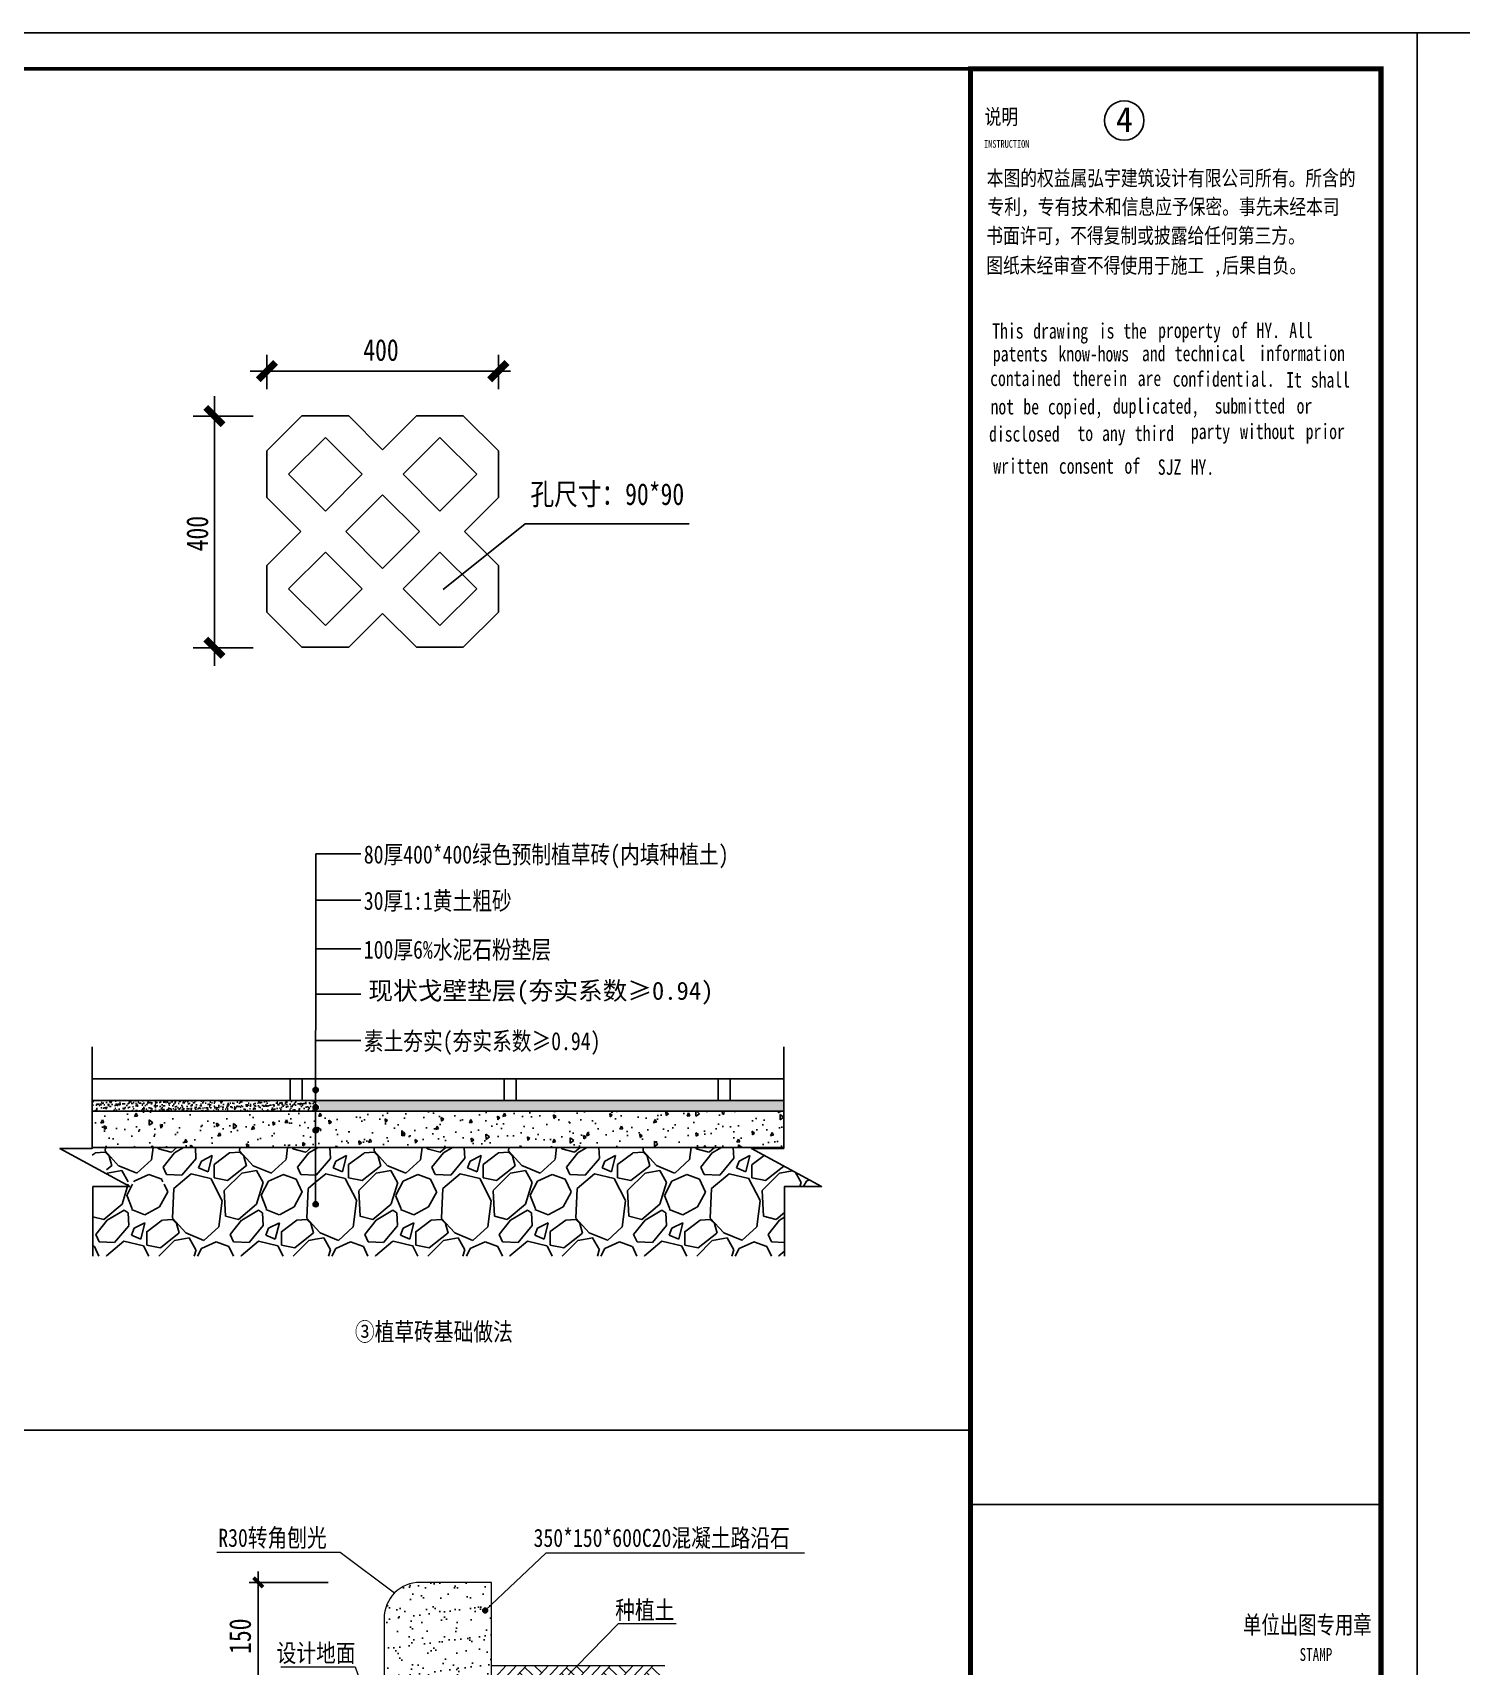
# Model space of a CAD drawing. Header units: inches. Extents: x -2316 to 955, y -265 to 742.
# Drawn here: x -1319.9 to -1122.4, y -70.7 to 155.1 of the extents above; entities that cross this region are included whole.
import ezdxf

# ---------------------------------------------------------------- set-up
doc = ezdxf.new("R2010")
doc.units = ezdxf.units.IN
doc.header["$LTSCALE"] = 1000
doc.header["$MEASUREMENT"] = 0
for name, color, linetype in [('0zd', 255, 'Continuous'), ('sbddd', 7, 'Continuous'), ('文字和字符', 7, 'Continuous')]:
    doc.layers.add(name, color=color, linetype=linetype)
doc.styles.add('-宋体', font='', dxfattribs={"width": 0.8})
doc.styles.add('DIM_FONT', font='SIMPLEX.shx', dxfattribs={"width": 0.8})
doc.styles.add('HTZ', font='simhei.ttf', dxfattribs={"width": 0.55})
doc.styles.get("Standard").update_dxf_attribs({"font": ''})
doc.styles.add('宋体', font='', dxfattribs={"width": 0.8})
doc.styles.add('样式 2', font='')
doc.styles.get('-宋体').set_extended_font_data('SimSun')
doc.styles.get('Standard').set_extended_font_data('SimSun')
doc.styles.get('宋体').set_extended_font_data('SimSun')
doc.styles.get('样式 2').set_extended_font_data('SimSun')
doc.dimstyles.new('ISO-25', dxfattribs={"dimtxt": 2.5, "dimasz": 2.5, "dimexe": 1.25, "dimexo": 0.625, "dimtad": 1, "dimtxsty": 'Standard', "dimblk": 'ARCHTICK', "dimcen": 2.5, "dimadec": 0, "dimazin": 0, "dimtfac": 1, "dimtmove": 0, "dimatfit": 3, "dimldrblk": 'ARCHTICK', "dimfxl": 1.25, "dimarcsym": 0})
pattern_1 = [(82.5, (-1266.9868, -42.6651), (-0.5548646, 0.519733), [0, -0.5994217, 0, -0.670406, 0, -0.640829]), (52.5, (-1266.9868, -42.6651), (-0.293455, 1.280467), [0, -0.323372, 0, -0.540268, 0, -0.207037]), (12.5, (-1267.3298, -43.00806), (0.866807, 0.869963), [0, -0.197178, 0, -0.7098415, 0, -0.9267375]), (2.5, (-1267.3298, -43.0081), (0.593523, 1.083006), [0, -0.098589, 0, -0.4653405, 0, -0.532381])]
pattern_2 = [(95, (-1266.9868, -42.665), (3.62513, 3.04185), [0.49295, -5.4224]), (40, (-1266.987, -42.665), (-4.1407, 2.851), [0.39436, -4.33792]), (145.4514, (-1266.6847, -42.4116), (-0.51556, 5.89284), [0.41894, -4.60833]), (91.184, (-1267.9163, -41.7356), (5.7293, 4.1908), [0.7394, -8.1336]), (141.636, (-1267.439, -41.386), (-0.1834, 8.8711), [0.6284, -6.9125]), (36.184, (-1267.916, -41.7356), (-0.1834, 8.8711), [0.59153, -6.5069]), (66, (-1267.219, -41.503), (4.64533, 0.90296), [0.49295, -5.4224]), (11, (-1267.219, -41.503), (-2.23934, 4.50098), [0.39436, -4.33792]), (116.4514, (-1266.832, -41.428), (2.406, 5.40394), [0.41894, -4.60833]), (82.5, (-1266.9868, -42.665), (-1.490622, 1.60365), [0, -4.28534, 0, -4.40365, 0, -4.35435]), (52.5, (-1266.9868, -42.665), (-0.61042, 3.05567), [0, -2.510736, 0, -4.18675, 0, -1.65958]), (12.5, (-1268.0232, -43.7015), (2.585783, 2.376134), [0, -1.64315, 0, -5.12663, 0, -6.80265]), (2.5, (-1268.488, -44.1662), (2.24514, 3.17562), [0, -2.1361, 0, -3.40461, 0, -4.83087])]
pattern_3 = [(273.0128, (-1269.5894, -26.6776), (9.295069, -158.016173), [1.7685, -175.08224]), (229.9697, (-1269.49647, -28.4436), (102.245759, 120.835897), [3.0348, -300.446]), (177.5104, (-1271.4484, -30.7674), (195.196449, -9.295069), [2.1399, -211.8487]), (312.2737, (-1272.74974, -36.7162), (-176.606311, 195.1964487), [2.7636, -273.59865]), (337.8337, (-1270.8907, -38.76114), (-158.016173, 65.065483), [2.70995, -268.28555]), (42.2737, (-1268.38106, -39.7836), (-195.1964487, -176.606311), [2.7636, -273.59865]), (82.69424, (-1266.33614, -37.9246), (-27.885207, -213.7865867), [3.65475, -361.82]), (117.2553, (-1265.8714, -34.2995), (-139.4260348, 269.5570006), [3.45046, -341.59572]), (166.4296, (-1267.45155, -31.23214), (-195.196449, 46.475345), [2.773, -274.5256]), (220.2364, (-1270.1471, -30.5815), (111.540828, 92.95069), [3.1658, -155.1235]), (267.39744, (-1272.56384, -32.6264), (-9.295069, -213.7865867), [4.09405, -405.31127]), (183.814, (-1263.4547, -27.6071), (-120.835897, -9.29507), [1.39735, -138.3382]), (216.4692, (-1264.8489, -27.7), (139.426035, 102.245759), [2.65845, -263.187]), (270, (-1266.987, -29.28), (9.2951, -9.2951), [1.859, -16.7311]), (248.1986, (-1268.7529, -28.8154), (27.885207, 65.065483), [1.0011, -99.1098]), (336.8014, (-1269.1247, -29.745), (-37.18028, 18.59014), [1.4158, -69.3734]), (75.9638, (-1267.8234, -30.3026), (9.29507, 46.475345), [2.2995, -74.3496]), (206.565, (-1267.2656, -28.072), (27.8852, 9.29507), [1.6628, -39.906]), (61.3895, (-1274.5158, -35.1361), (65.065483, 120.835897), [2.32933, -230.60443]), (115.3462, (-1273.4004, -33.09115), (65.065483, -139.426035), [1.9542, -193.46345]), (338.1986, (-1269.1247, -26.2128), (-65.065483, 27.885207), [2.0022, -98.1087]), (28.6105, (-1267.26565, -26.9564), (-120.835897, -65.065483), [2.32933, -230.60443]), (24.444, (-1268.7529, -40.899), (-65.065483, -27.885207), [2.2463, -110.0665]), (339.7751, (-1266.7079, -39.9695), (-148.721104, 55.770414), [1.8821, -186.3287]), (111.8014, (-1259.7366, -35.415), (-27.885207, 65.065483), [2.0022, -98.1087]), (62.354, (-1260.48025, -33.5559), (-83.655621, -158.016173), [2.20355, -218.1504]), (114.444, (-1264.2912, -39.9695), (27.885207, -65.065483), [1.1231, -111.1896]), (146.31, (-1260.2943, -35.9726), (-46.47534, 27.88521), [0.6703, -66.3574]), (210.964, (-1260.852, -35.6008), (37.18028, 18.59014), [2.71, -51.4891]), (231.009, (-1263.1758, -36.9951), (83.655621, 102.245759), [2.5114, -248.62754]), (348.69, (-1266.9868, -31.1392), (-27.8852, 9.29507), [1.8958, -45.4999]), (38.1572, (-1265.1278, -31.511), (176.6063107, 139.426035), [3.3099, -327.6781]), (105.9454, (-1262.5252, -29.4661), (27.885207, -102.24576), [1.3534, -133.9849]), (135, (-1262.897, -28.165), (-18.59, 2e-15), [0.7887, -12.3565]), (165.2564, (-1263.6406, -36.9021), (102.245759, -27.885207), [1.8262, -180.79294]), (93.0128, (-1265.4066, -36.4374), (-9.295069, 158.016173), [3.537, -173.31374]), (45, (-1265.593, -32.905), (1e-15, 18.5901), [3.4178, -9.7275]), (10.3048, (-1263.1758, -30.4885), (158.016173, 27.885207), [2.07844, -205.7656]), (299.0546, (-1261.1309, -30.1167), (27.885207, -46.475345), [1.914, -93.7846]), (252.646, (-1260.2014, -31.78984), (-83.655621, -269.5570006), [3.11627, -308.51123]), (220.4261, (-1261.1309, -34.76427), (-130.130966, -111.540828), [3.2968, -326.38345])]

# ---------------------------------------------------------------- blocks, each defined once
blk = doc.blocks.new('TKK')
at = {"layer": '文字和字符'}
for p, q in [((1179, 433.86), (1082.44, 433.86)), ((1082.44, 433.86), (1179, 433.86))]:
    blk.add_line(p, q, dxfattribs=at)
blk.add_lwpolyline([(0, 0), (1189, 0), (1189, 841), (0, 841)], close=True, dxfattribs=at)
for points, const_width in [([(25, 10), (1179, 10), (1179, 831), (25, 831)], 1), ([(1065.4, 831), (1179, 831), (1179, 10.01), (1065.4, 10.01)], 1.42)]:
    blk.add_lwpolyline(points, close=True, dxfattribs=dict(at, const_width=const_width))
at = {"layer": '文字和字符', "const_width": 0.483}
blk.add_lwpolyline([(1065.4, 433.86), (1179, 433.86)], dxfattribs=at)
at = {"layer": '文字和字符', "color": 0, "style": '-宋体'}
for s, height, width, p in [('说明', 4.253, 0.8, (1069.32, 815.62)), ('INSTRUCTION', 2.1272, 0.75, (1069.17, 809.17)), ('本图的权益属弘宇建筑设计有限公司所有。所含的', 4.2532, 0.8, (1069.9, 798.65)), ('专利，专有技术和信息应予保密。事先未经本司', 4.2532, 0.8, (1070.11, 790.72)), ('书面许可，不得复制或披露给任何第三方。', 4.2532, 0.8, (1069.77, 782.74)), ('图纸未经审查不得使用于施工', 4.2532, 0.8, (1069.77, 774.5)), ('后果自负。', 4.253, 0.8, (1135.1, 774.5)), (',', 4.25, 0.8, (1132.68, 774.5)), ('This', 4.253, 0.75, (1071.42, 756.38)), ('drawing', 4.253, 0.75, (1082.76, 756.38)), ('is', 4.253, 0.75, (1100.91, 756.38)), ('the', 4.253, 0.75, (1107.71, 756.38)), ('property', 4.253, 0.75, (1117.34, 756.54)), ('of', 4.253, 0.75, (1137.76, 756.54)), ('HY.', 4.253, 0.75, (1144.56, 756.54)), ('All', 4.253, 0.75, (1153.64, 756.54)), ('information', 4.2532, 0.75, (1145.15, 750.2)), ('patents', 4.253, 0.75, (1071.61, 750.05)), ('know-hows', 4.253, 0.75, (1089.76, 750.05)), ('and', 4.253, 0.75, (1112.87, 750.13)), ('technical', 4.253, 0.75, (1121.94, 750.13)), ('contained', 4.253, 0.75, (1070.86, 743.25)), ('therein', 4.253, 0.75, (1093.54, 743.25)), ('are', 4.253, 0.75, (1111.69, 743.25)), ('confidential.', 4.2532, 0.75, (1121.39, 743.08)), ('It', 4.253, 0.75, (1152.79, 742.84)), ('shall', 4.253, 0.75, (1159.59, 742.84)), ('not', 4.253, 0.75, (1070.97, 735.41)), ('be', 4.253, 0.75, (1080.05, 735.41)), ('copied,', 4.253, 0.75, (1086.85, 735.41)), ('duplicated,', 4.2532, 0.75, (1104.83, 735.6)), ('submitted', 4.253, 0.75, (1132.98, 735.63)), ('or', 4.253, 0.75, (1155.66, 735.63)), ('disclosed', 4.253, 0.75, (1070.55, 727.88)), ('third', 4.253, 0.75, (1110.89, 728.05)), ('party', 4.253, 0.75, (1126.41, 728.57)), ('without', 4.253, 0.75, (1140.02, 728.57)), ('prior', 4.253, 0.75, (1158.17, 728.57)), ('to', 4.253, 0.75, (1095.01, 728.05)), ('any', 4.253, 0.75, (1101.82, 728.05)), ('written', 4.253, 0.75, (1071.73, 719.01)), ('consent', 4.253, 0.75, (1089.88, 719.01)), ('of', 4.253, 0.75, (1108.02, 719.01)), ('SJZ', 4.253, 0.75, (1117.25, 718.71)), ('HY.', 4.253, 0.75, (1126.33, 718.71))]:
    blk.add_text(s, height=height, dxfattribs=dict(at, width=width)).set_placement(p)
at = {"layer": '文字和字符', "style": '-宋体', "width": 0.75}
for s, height, p in [('单位出图专用章', 4.97, (1140.83, 398.12)), ('STAMP', 3.55, (1156.49, 390.6))]:
    blk.add_text(s, height=height, dxfattribs=at).set_placement(p)
blk = doc.blocks.new('_ArchTick')
at = {"color": 0, "linetype": 'ByBlock', "const_width": 0.4}
blk.add_lwpolyline([(-0.5, -0.5), (0.5, 0.5)], dxfattribs=at)
blk = doc.blocks.new('gsdgggg')
for p, q in [((-1600, 2477), (-1600, 2952)), ((1600, 2477), (1600, 2952)), ((1766, 2726), (-1832, 2726)), ((-2325, 2381), (-2325, -1348)), ((-1791, 2103), (-2620, 2103)), ((-1791, -1097), (-2620, -1097)), ((-2149, -1097), (-2620, -1097))]:
    blk.add_line(p, q)
at = {"linetype": 'ByBlock'}
for p, q in [((-1600, 1624), (-1115, 2109)), ((-1115, 2109), (-469, 2109)), ((0, 1640), (-469, 2109)), ((0, 1640), (469, 2109)), ((469, 2109), (1115, 2109)), ((1600, 1624), (1115, 2109)), ((-1301, 1301), (-792, 1810)), ((-283, 1301), (-792, 1810)), ((283, 1301), (792, 1810)), ((1301, 1301), (792, 1810)), ((-1600, 1624), (-1600, 978)), ((1600, 978), (1600, 1624)), ((-792, 792), (-1301, 1301)), ((-792, 792), (-283, 1301)), ((792, 792), (283, 1301)), ((792, 792), (1301, 1301)), ((-1131, 509), (-1600, 978)), ((-509, 509), (0, 1018)), ((509, 509), (0, 1018)), ((1131, 509), (1600, 978)), ((-1600, 40), (-1131, 509)), ((0, 0), (-509, 509)), ((0, 0), (509, 509)), ((1600, 40), (1131, 509)), ((-1301, -283), (-792, 226)), ((-283, -283), (-792, 226)), ((283, -283), (792, 226)), ((1301, -283), (792, 226)), ((-1600, 40), (-1600, -606)), ((1600, -606), (1600, 40)), ((-792, -792), (-1301, -283)), ((-792, -792), (-283, -283)), ((792, -792), (283, -283)), ((792, -792), (1301, -283)), ((-1115, -1091), (-1600, -606)), ((-469, -1091), (0, -622)), ((469, -1091), (0, -622)), ((1115, -1091), (1600, -606)), ((-469, -1091), (-1115, -1091)), ((1115, -1091), (469, -1091))]:
    blk.add_line(p, q, dxfattribs=at)
blk.add_lwpolyline([(838, -291), (1969, 613), (4239, 613)])
at = {"xscale": 240, "yscale": 240, "zscale": 240}
for p, rotation in [((-1600, 2726), 180), ((-2325, 2103), 90), ((-2325, -1097), 90), ((-2325, -1097), 270)]:
    blk.add_blockref('_ArchTick', p, dxfattribs=dict(at, rotation=rotation))
for p in [(-1600, 2726), (1600, 2726)]:
    blk.add_blockref('_ArchTick', p, dxfattribs=at)
at = {"char_height": 300, "width": 2630.81, "attachment_point": 1, "style": 'DIM_FONT'}
for s, insert in [('{\\fSimSun|b0|i0|c0|p2;400}', (-268, 3168)), ('{\\fSimSun|b0|i0|c134|p2;孔尺寸：\\fSimSun|b0|i0|c0|p2;90*90}', (2043, 1176))]:
    blk.add_mtext(s, dxfattribs=dict(at, insert=insert))
at = {"insert": (-2713, 235), "char_height": 300, "width": 2630.81, "attachment_point": 1, "rotation": 90, "style": 'DIM_FONT'}
blk.add_mtext('{\\fSimSun|b0|i0|c0|p2;400}', dxfattribs=at)
blk = doc.blocks.new('*D61')
at = {"color": 0, "lineweight": -2, "transparency": 16777216}
for p, q in [((1442.86, -32.64), (1442.86, -50.49)), ((1452.5, -34.14), (1441.61, -34.14)), ((1452.08, -48.99), (1441.61, -48.99))]:
    blk.add_line(p, q, dxfattribs=at)
at = {"layer": 'Defpoints', "color": 0, "transparency": 16777216}
for p in [(1453.12, -34.14), (1442.86, -48.99), (1452.71, -48.99)]:
    blk.add_point(p, dxfattribs=at)
at = {"color": 0, "lineweight": -2, "transparency": 16777216, "xscale": 1.3, "yscale": 1.3, "zscale": 1.3}
for p, rotation in [((1442.86, -34.14), 90), ((1442.86, -48.99), 270)]:
    blk.add_blockref('_ArchTick', p, dxfattribs=dict(at, rotation=rotation))
at = {"color": 0, "transparency": 16777216, "insert": (1440.36, -41.57), "char_height": 3, "attachment_point": 5, "rotation": 90}
blk.add_mtext('{\\W0.8;150}', dxfattribs=at)
blk = doc.blocks.new('*D62')
at = {"color": 0, "lineweight": -2, "transparency": 16777216}
for p, q in [((1447.7, -48.99), (1441.61, -48.99)), ((1442.86, -47.49), (1442.86, -70.29)), ((1446.97, -68.79), (1441.61, -68.79))]:
    blk.add_line(p, q, dxfattribs=at)
at = {"layer": 'Defpoints', "color": 0, "transparency": 16777216}
for p in [(1448.32, -48.99), (1442.86, -68.79), (1447.59, -68.79)]:
    blk.add_point(p, dxfattribs=at)
at = {"color": 0, "lineweight": -2, "transparency": 16777216, "xscale": 1.3, "yscale": 1.3, "zscale": 1.3}
for p, rotation in [((1442.86, -48.99), 90), ((1442.86, -68.79), 270)]:
    blk.add_blockref('_ArchTick', p, dxfattribs=dict(at, rotation=rotation))
at = {"color": 0, "transparency": 16777216, "insert": (1440.36, -58.89), "char_height": 3, "attachment_point": 5, "rotation": 90}
blk.add_mtext('{\\W0.8;200}', dxfattribs=at)
blk = doc.blocks.new('*D63')
at = {"color": 0, "lineweight": -2, "transparency": 16777216}
for p, q in [((1442.73, -67.29), (1442.73, -76.23)), ((1446.97, -68.79), (1441.48, -68.79)), ((1446.65, -74.73), (1441.48, -74.73))]:
    blk.add_line(p, q, dxfattribs=at)
at = {"layer": 'Defpoints', "color": 0, "transparency": 16777216}
for p in [(1447.59, -68.79), (1442.73, -74.73), (1447.28, -74.73)]:
    blk.add_point(p, dxfattribs=at)
at = {"color": 0, "lineweight": -2, "transparency": 16777216, "xscale": 1.3, "yscale": 1.3, "zscale": 1.3}
for p, rotation in [((1442.73, -68.79), 90), ((1442.73, -74.73), 270)]:
    blk.add_blockref('_ArchTick', p, dxfattribs=dict(at, rotation=rotation))
at = {"color": 0, "transparency": 16777216, "insert": (1440.23, -71.76), "char_height": 3, "attachment_point": 5, "rotation": 90}
blk.add_mtext('{\\W0.8;60}', dxfattribs=at)
blk = doc.blocks.new('*D64')
at = {"color": 0, "lineweight": -2, "transparency": 16777216}
for p, q in [((1450.36, -78.74), (1450.36, -84.12)), ((1460.26, -78.9), (1460.26, -84.12)), ((1448.86, -82.87), (1461.76, -82.87))]:
    blk.add_line(p, q, dxfattribs=at)
at = {"layer": 'Defpoints', "color": 0, "transparency": 16777216}
for p in [(1450.36, -78.11), (1460.26, -78.28), (1460.26, -82.87)]:
    blk.add_point(p, dxfattribs=at)
at = {"color": 0, "lineweight": -2, "transparency": 16777216, "xscale": 1.3, "yscale": 1.3, "zscale": 1.3, "rotation": 180}
blk.add_blockref('_ArchTick', (1450.36, -82.87), dxfattribs=at)
at = {"color": 0, "lineweight": -2, "transparency": 16777216, "xscale": 1.3, "yscale": 1.3, "zscale": 1.3}
blk.add_blockref('_ArchTick', (1460.26, -82.87), dxfattribs=at)
at = {"color": 0, "transparency": 16777216, "insert": (1455.31, -80.37), "char_height": 3, "attachment_point": 5}
blk.add_mtext('{\\W0.8;100}', dxfattribs=at)
blk = doc.blocks.new('*D65')
at = {"color": 0, "lineweight": -2, "transparency": 16777216}
for p, q in [((1460.26, -80.21), (1460.26, -84.12)), ((1475.11, -79.31), (1475.11, -84.12)), ((1458.76, -82.87), (1476.61, -82.87))]:
    blk.add_line(p, q, dxfattribs=at)
at = {"layer": 'Defpoints', "color": 0, "transparency": 16777216}
for p in [(1475.11, -78.69), (1460.26, -79.59), (1475.11, -82.87)]:
    blk.add_point(p, dxfattribs=at)
at = {"color": 0, "lineweight": -2, "transparency": 16777216, "xscale": 1.3, "yscale": 1.3, "zscale": 1.3, "rotation": 180}
blk.add_blockref('_ArchTick', (1460.26, -82.87), dxfattribs=at)
at = {"color": 0, "lineweight": -2, "transparency": 16777216, "xscale": 1.3, "yscale": 1.3, "zscale": 1.3}
blk.add_blockref('_ArchTick', (1475.11, -82.87), dxfattribs=at)
at = {"color": 0, "transparency": 16777216, "insert": (1467.68, -80.37), "char_height": 3, "attachment_point": 5}
blk.add_mtext('{\\W0.8;150}', dxfattribs=at)
blk = doc.blocks.new('*D66')
at = {"color": 0, "lineweight": -2, "transparency": 16777216}
for p, q in [((1475.11, -79.31), (1475.11, -84.12)), ((1485.01, -79.73), (1485.01, -84.12)), ((1473.61, -82.87), (1486.51, -82.87))]:
    blk.add_line(p, q, dxfattribs=at)
at = {"layer": 'Defpoints', "color": 0, "transparency": 16777216}
for p in [(1475.11, -78.69), (1485.01, -79.1), (1485.01, -82.87)]:
    blk.add_point(p, dxfattribs=at)
at = {"color": 0, "lineweight": -2, "transparency": 16777216, "xscale": 1.3, "yscale": 1.3, "zscale": 1.3, "rotation": 180}
blk.add_blockref('_ArchTick', (1475.11, -82.87), dxfattribs=at)
at = {"color": 0, "lineweight": -2, "transparency": 16777216, "xscale": 1.3, "yscale": 1.3, "zscale": 1.3}
blk.add_blockref('_ArchTick', (1485.01, -82.87), dxfattribs=at)
at = {"color": 0, "transparency": 16777216, "insert": (1480.06, -80.37), "char_height": 3, "attachment_point": 5}
blk.add_mtext('{\\W0.8;100}', dxfattribs=at)
blk = doc.blocks.new('dfssdfds')
at = {"layer": 'sbddd'}
h = blk.add_hatch(dxfattribs=at)
h.set_pattern_fill('AR-SAND', color=252, scale=1.5625, style=0)
h.set_pattern_definition([(37.5, (-457281.1403, -3886204.1608), (-0.098427122, 3.0106621391), [0, -2.375, 0, -2.65625, 0, -2.5390625]), (7.5, (-457281.1403, -3886204.161), (2.765276102, 4.409603227), [0, -1.28125, 0, -2.140625, 0, -0.8203125]), (327.5, (-457283.0622, -3886204.1608), (4.865846659, 0.0088422712), [0, -0.78125, 0, -2.8125, 0, -3.671875]), (317.5, (-457283.062, -3886204.161), (4.6970728196, 1.37136807), [0, -0.390625, 0, -1.84375, 0, -2.109375])])
edge = h.paths.add_edge_path()
edge.add_line((0, -34.65), (0, 0))
edge.add_line((0, 0), (-9.9, 0))
edge.add_arc((-9.9, -4.95), 4.95, 90, 180)
edge.add_line((-14.85, -4.95), (-14.85, -34.65))
edge.add_line((-14.85, -34.65), (0, -34.65))
h = blk.add_hatch(color=256, dxfattribs=at)
edge = h.paths.add_edge_path()
edge.add_arc((-0.88, -3.88), 0.338, 0, 360)
h = blk.add_hatch(dxfattribs=at)
h.set_pattern_fill('AR-CONC', color=252, scale=0.78125, style=0)
h.set_pattern_definition([(50, (-9.324, -38.4596), (5.6036, -0.4903), [0.5859, -6.4453]), (355, (-9.324, -38.4596), (-1.084, 5.8765), [0.4688, -5.1562]), (100.45, (-8.857, -38.5005), (4.5196, 5.3862), [0.498, -5.4777]), (46.184, (-9.324, -36.897), (8.3378, -1.293), [0.879, -9.668]), (96.636, (-8.629, -37.005), (7.302, 7.6103), [0.747, -8.2165]), (351.184, (-9.324, -36.897), (7.302, 7.6103), [0.703, -7.7344]), (21, (-8.5427, -37.2877), (4.6633, -3.1455), [0.586, -6.4453]), (326, (-8.543, -37.288), (1.9009, 5.6652), [0.4688, -5.1562]), (71.45, (-8.154, -37.55), (6.5642, 2.5198), [0.498, -5.4777]), (37.5, (-9.324, -38.4596), (0.095, 2.60073), [0, -5.09375, 0, -5.23438, 0, -5.17578]), (7.5, (-9.324, -38.4596), (2.05523, 3.08134), [0, -2.98437, 0, -4.97656, 0, -1.97266]), (327.5, (-11.0662, -38.4596), (4.17049, -0.1762), [0, -1.95312, 0, -6.09375, 0, -8.08594]), (317.5, (-11.8474, -38.4596), (4.55614, 0.7821), [0, -2.53906, 0, -4.04687, 0, -5.7422])])
h.paths.add_polyline_path([(-24.75, -34.65), (9.9, -34.65), (9.9, -40.59), (-24.75, -40.59)])
h = blk.add_hatch(color=256, dxfattribs=at)
edge = h.paths.add_edge_path()
edge.add_arc((4.19, -37.87), 0.338, 0, 360)
at = {"color": 7, "lineweight": 9}
for p, q in [((-38, 4.2), (-20.93, 4.2)), ((-20.93, 4.2), (-13.4, -1.45)), ((7.52, 4.06), (-0.88, -3.88)), ((43.25, 4.06), (7.52, 4.06)), ((0, 0), (-9.9, 0)), ((17.52, -5.72), (9.86, -13.53)), ((25.5, -5.72), (17.52, -5.72)), ((-29.14, -11.68), (-18.84, -11.68)), ((-18.84, -11.68), (-17.75, -14.85)), ((0, -11.5), (23.95, -11.5)), ((-30.19, -14.85), (-33.28, -14.85)), ((-30.19, -14.85), (-33.28, -14.85)), ((-33.28, -14.85), (-14.85, -14.85)), ((32.2, -37.87), (4.19, -37.87))]:
    blk.add_line(p, q, dxfattribs=at)
at = {"color": 252, "lineweight": 9}
for p, q in [((2.04, -11.5), (0, -13.67)), ((3.47, -11.5), (0.81, -14.33)), ((4.81, -11.5), (2.14, -14.33)), ((3.96, -12.52), (5.52, -14.02)), ((4.64, -11.8), (6.21, -13.29)), ((7.89, -11.5), (5.23, -14.33)), ((5.9, -11.5), (6.95, -12.5)), ((9.32, -11.5), (6.66, -14.33)), ((10.65, -11.5), (7.99, -14.33)), ((9.69, -12.52), (11.25, -14.02)), ((10.37, -11.8), (11.94, -13.29)), ((13.68, -11.5), (11.01, -14.33)), ((11.63, -11.5), (12.68, -12.5)), ((15.1, -11.5), (12.44, -14.33)), ((16.44, -11.5), (13.78, -14.33)), ((15.59, -12.52), (17.16, -14.02)), ((16.28, -11.8), (17.84, -13.29)), ((19.58, -11.5), (16.92, -14.33)), ((17.54, -11.5), (18.58, -12.5)), ((21, -11.5), (18.34, -14.33)), ((22.34, -11.5), (19.68, -14.33)), ((21.49, -12.52), (23.06, -14.02)), ((22.18, -11.8), (23.74, -13.29)), ((-20.94, -40.59), (-23.61, -43.42)), ((-22.99, -40.59), (-21.94, -41.59)), ((-19.52, -40.59), (-22.18, -43.42)), ((-18.18, -40.59), (-20.84, -43.42)), ((-15.16, -40.59), (-17.82, -43.42)), ((-17.2, -40.59), (-16.15, -41.59)), ((-13.73, -40.59), (-16.4, -43.42)), ((-12.4, -40.59), (-15.06, -43.42)), ((-9.31, -40.59), (-11.97, -43.42)), ((-11.3, -40.59), (-10.25, -41.59)), ((-7.89, -40.59), (-10.55, -43.42)), ((-6.55, -40.59), (-9.21, -43.42)), ((-3.53, -40.59), (-6.19, -43.42)), ((-5.57, -40.59), (-4.52, -41.59)), ((-2.1, -40.59), (-4.76, -43.42)), ((-0.76, -40.59), (-3.43, -43.42)), ((2.38, -40.59), (-0.29, -43.42)), ((0.33, -40.59), (1.38, -41.59)), ((3.8, -40.59), (1.14, -43.42)), ((5.14, -40.59), (2.48, -43.42)), ((8.22, -40.59), (5.56, -43.42)), ((6.24, -40.59), (7.28, -41.59)), ((9.65, -40.59), (6.99, -43.42)), ((-24.93, -41.62), (-23.37, -43.11)), ((-24.25, -40.89), (-22.68, -42.38)), ((-19.15, -41.62), (-17.58, -43.11)), ((-18.46, -40.89), (-16.9, -42.38)), ((-13.25, -41.62), (-11.68, -43.11)), ((-12.56, -40.89), (-11, -42.38)), ((-7.51, -41.62), (-5.95, -43.11)), ((-6.83, -40.89), (-5.26, -42.38)), ((-1.61, -41.62), (-0.05, -43.11)), ((-0.93, -40.89), (0.64, -42.38)), ((4.29, -41.62), (5.86, -43.11)), ((4.98, -40.89), (6.54, -42.38))]:
    blk.add_line(p, q, dxfattribs=at)
at = {"color": 7, "lineweight": 9}
blk.add_lwpolyline([(0, -34.65), (0, 0), (-9.9, 0, 0.414214), (-14.85, -4.95), (-14.85, -34.65)], format="xyb", close=True, dxfattribs=at)
blk.add_lwpolyline([(-24.75, -34.65), (9.9, -34.65), (9.9, -40.59), (-24.75, -40.59)], close=True, dxfattribs=at)
for centre in [(-0.88, -3.88), (4.19, -37.87)]:
    blk.add_circle(centre, 0.338)
at = {"style": '样式 2', "width": 0.8}
for s, p in [('R30转角刨光', (-37.78, 4.92)), ('350*150*600C20混凝土路沿石', (5.81, 4.91)), ('种植土', (17.1, -5.05)), ('设计地面', (-29.72, -11)), ('C20素混凝土垫层', (10.89, -37.01))]:
    blk.add_text(s, height=2.5, dxfattribs=at).set_placement(p)
for base, p1, p2, text, picture, middle in [((-32.25, -14.85), (-21.98, 0), (-22.4, -14.85), '{\\W0.8;150}', '*D61', (-32.25, -7.43)), ((-32.25, -34.65), (-26.79, -14.85), (-27.52, -34.65), '{\\W0.8;200}', '*D62', (-32.25, -24.75)), ((-32.38, -40.59), (-27.52, -34.65), (-27.83, -40.59), '{\\W0.8;60}', '*D63', (-32.38, -37.62))]:
    dim = blk.add_linear_dim(base=base, p1=p1, p2=p2, angle=90, text=text, dimstyle='ISO-25', override={"dimtxt": 3, "dimasz": 1.3, "dimgap": 1, "dimdec": 0, "dimdle": 1.5})
    dim.commit()
    dim.dimension.update_dxf_attribs({"geometry": picture, "text_midpoint": middle, "dimtype": 128, "insert": (-1475.11, 34.14)})
for base, p1, p2, text, picture, middle in [((-14.85, -48.72), (-24.75, -43.97), (-14.85, -44.14), '{\\W0.8;100}', '*D64', (-19.8, -48.72)), ((0, -48.72), (-14.85, -45.44), (0, -44.55), '{\\W0.8;150}', '*D65', (-7.42, -48.72)), ((9.9, -48.72), (0, -44.55), (9.9, -44.96), '{\\W0.8;100}', '*D66', (4.95, -48.72))]:
    dim = blk.add_linear_dim(base=base, p1=p1, p2=p2, text=text, dimstyle='ISO-25', override={"dimtxt": 3, "dimasz": 1.3, "dimgap": 1, "dimdec": 0, "dimdle": 1.5})
    dim.commit()
    dim.dimension.update_dxf_attribs({"geometry": picture, "text_midpoint": middle, "dimtype": 128, "insert": (-1475.11, 34.14)})

msp = doc.modelspace()

# ---------------------------------------------------------------- hatches: boundary and pattern name
h = msp.add_hatch(color=256)
edge = h.paths.add_edge_path()
edge.add_arc((-1280.74, 8.97), 0.36, 0, 360)
h = msp.add_hatch()
h.set_pattern_fill('AR-SAND', color=252, scale=0.394356, angle=45, style=0)
h.set_pattern_definition(pattern_1)
h.paths.add_polyline_path([(-1280.74, 7.21), (-1280.74, 7.53), (-1311.64, 7.53), (-1311.64, 6.03), (-1280.74, 6.03), (-1280.74, 6.08, -0.413648), (-1281.31, 6.64, -0.41394)])
h = msp.add_hatch(color=256)
edge = h.paths.add_edge_path()
edge.add_arc((-1280.74, 6.58), 0.36, 0, 360)
h = msp.add_hatch()
h.set_pattern_fill('AR-SAND', color=252, scale=0.394356, angle=45, style=0)
h.set_pattern_definition(pattern_1)
h.paths.add_polyline_path([(-1216.03, 7.53), (-1280.74, 7.53), (-1280.74, 7.21, -0.414488), (-1280.17, 6.64, -0.414779), (-1280.74, 6.08), (-1280.74, 6.03), (-1216.03, 6.03)])
h = msp.add_hatch()
h.set_pattern_fill('AR-CONC', color=252, scale=0.657261, angle=45, style=0)
h.set_pattern_definition(pattern_2)
h.paths.add_polyline_path([(-1281.31, 3.19, -0.41394), (-1280.74, 3.75), (-1280.74, 6.03), (-1311.64, 6.03), (-1311.64, 1.03), (-1280.74, 1.03), (-1280.74, 2.62, -0.413648)])
h = msp.add_hatch()
h.set_pattern_fill('AR-CONC', color=252, scale=0.657261, angle=45, style=0)
h.set_pattern_definition(pattern_2)
h.paths.add_polyline_path([(-1216.03, 6.03), (-1280.74, 6.03), (-1280.74, 3.75, -0.414488), (-1280.17, 3.19, -0.414779), (-1280.74, 2.62), (-1280.74, 1.03), (-1216.03, 1.03)])
h = msp.add_hatch(color=256)
edge = h.paths.add_edge_path()
edge.add_arc((-1280.74, 3.42), 0.36, 0, 360)
h = msp.add_hatch()
h.set_pattern_fill('GRAVEL', color=252, scale=13.145213, angle=45, style=0)
h.set_pattern_definition(pattern_3)
edge = h.paths.add_edge_path()
edge.add_line((-1280.74, 1.03), (-1311.64, 1.03))
edge.add_line((-1311.64, 1.03), (-1311.64, -1.9))
edge.add_line((-1311.64, -1.9), (-1309.67, -1.9))
edge.add_line((-1309.67, -1.9), (-1309.67, -4.47))
edge.add_line((-1309.67, -4.47), (-1309.67, -6.45))
edge.add_line((-1309.67, -6.45), (-1311.55, -6.45))
edge.add_line((-1311.55, -6.45), (-1311.55, -13.97))
edge.add_line((-1311.55, -13.97), (-1280.75, -13.97))
edge.add_line((-1280.75, -13.97), (-1280.75, -5.67))
edge.add_arc((-1280.75, -5.1), 0.568, 180, 269.9715, ccw=False)
edge.add_arc((-1280.75, -5.1), 0.568, 89.9715, 180, ccw=False)
edge.add_line((-1280.75, -4.54), (-1280.74, 1.03))
h.paths.add_polyline_path([(-1307.31, -3.72), (-1300.52, -3.72), (-1300.52, -4.05), (-1307.31, -4.05)], flags=16)
h = msp.add_hatch()
h.set_pattern_fill('GRAVEL', color=252, scale=13.145213, angle=45, style=0)
h.set_pattern_definition(pattern_3)
h.paths.add_polyline_path([(-1215.94, -4.37), (-1210.81, -4.37), (-1220.5, 0.89), (-1216.03, 0.89), (-1216.03, 1.03), (-1280.74, 1.03), (-1280.75, -4.54, -0.414068), (-1280.18, -5.1, -0.414359), (-1280.75, -5.67), (-1280.75, -13.97), (-1215.94, -13.97)])
h = msp.add_hatch(color=256)
edge = h.paths.add_edge_path()
edge.add_arc((-1280.74, -6.81), 0.36, 0, 360)

# ---------------------------------------------------------------- linework, layer by layer
for p, q in [((-1280.75, -7.17), (-1280.72, 41.61)), ((-1274.49, 41.61), (-1280.72, 41.61)), ((-1274.49, 35.21), (-1280.73, 35.21)), ((-1274.49, 28.46), (-1280.73, 28.46)), ((-1274.49, 22.22), (-1280.73, 22.22)), ((-1274.49, 15.82), (-1280.73, 15.82)), ((-1311.64, 10.53), (-1216.03, 10.53)), ((-1284.27, 10.53), (-1284.27, 7.53)), ((-1282.6, 10.53), (-1282.6, 7.53)), ((-1254.69, 10.53), (-1254.69, 7.53)), ((-1253.02, 10.53), (-1253.02, 7.53)), ((-1225.12, 10.53), (-1225.12, 7.53)), ((-1223.44, 10.53), (-1223.44, 7.53)), ((-1311.64, 7.53), (-1216.03, 7.53)), ((-1311.64, 6.03), (-1216.03, 6.03)), ((-1311.64, 1.03), (-1216.03, 1.03))]:
    msp.add_line(p, q)
for points in [[(-1311.64, 14.93), (-1311.64, 0.89), (-1316.1, 0.89), (-1306.42, -4.37), (-1311.55, -4.37), (-1311.55, -13.97)], [(-1216.03, 14.93), (-1216.03, 0.89), (-1220.5, 0.89), (-1210.81, -4.37), (-1215.94, -4.37), (-1215.94, -13.97)]]:
    msp.add_lwpolyline(points)
at = {"color": 0}
msp.add_circle((-1168.97, 142.94), 2.73, dxfattribs=at)
for centre in [(-1280.74, 8.97), (-1280.74, 6.58), (-1280.74, 3.42), (-1280.74, -6.81)]:
    msp.add_circle(centre, 0.36)
at = {"layer": '0zd'}
msp.add_lwpolyline([(-1327.49, -38.03), (-1190.23, -38.03)], dxfattribs=at)

# ---------------------------------------------------------------- block references
for name, p, xscale, yscale, zscale in [('TKK', (-1722.48, -265.06), 0.4995794785534144, 0.4995794785534144, 0.4995794785534144), ('TKK', (-1128.48, -265.06), 0.4995794785534144, 0.4995794785534144, 0.4995794785534144), ('gsdgggg', (-1271.49, 81.06), 0.009999999999990905, 0.009999999999990905, 0.009999999999990905)]:
    msp.add_blockref(name, p, dxfattribs=dict(xscale=xscale, yscale=yscale, zscale=zscale))
msp.add_blockref('dfssdfds', (-1256.43, -59.08), dxfattribs=at)

# ---------------------------------------------------------------- texts
at = {"style": '宋体', "width": 0.8}
for s, p in [('80厚400*400绿色预制植草砖(内填种植土) ', (-1274.09, 40.27)), ('30厚1:1黄土粗砂 ', (-1274.09, 33.87)), ('100厚6%%%水泥石粉垫层 ', (-1274.09, 27.12)), ('素土夯实(夯实系数≥0.94) ', (-1274.09, 14.48))]:
    msp.add_text(s, height=2.5, dxfattribs=at).set_placement(p)
at = {"color": 0, "style": 'HTZ', "width": 0.8}
msp.add_text('③植草砖基础做法', height=2.5, dxfattribs=at).set_placement((-1275.32, -25.69))
at = {"color": 0, "insert": (-1170.13, 144.84), "char_height": 3.5, "width": 3.6075, "attachment_point": 1}
msp.add_mtext('4', dxfattribs=at)
at = {"insert": (-1273.46, 23.94), "char_height": 2.5, "width": 83.4378, "attachment_point": 1, "style": '样式 2'}
msp.add_mtext('现状戈壁垫层(夯实系数≥0.94)  ', dxfattribs=at)

doc.saveas('drawing.dxf')
